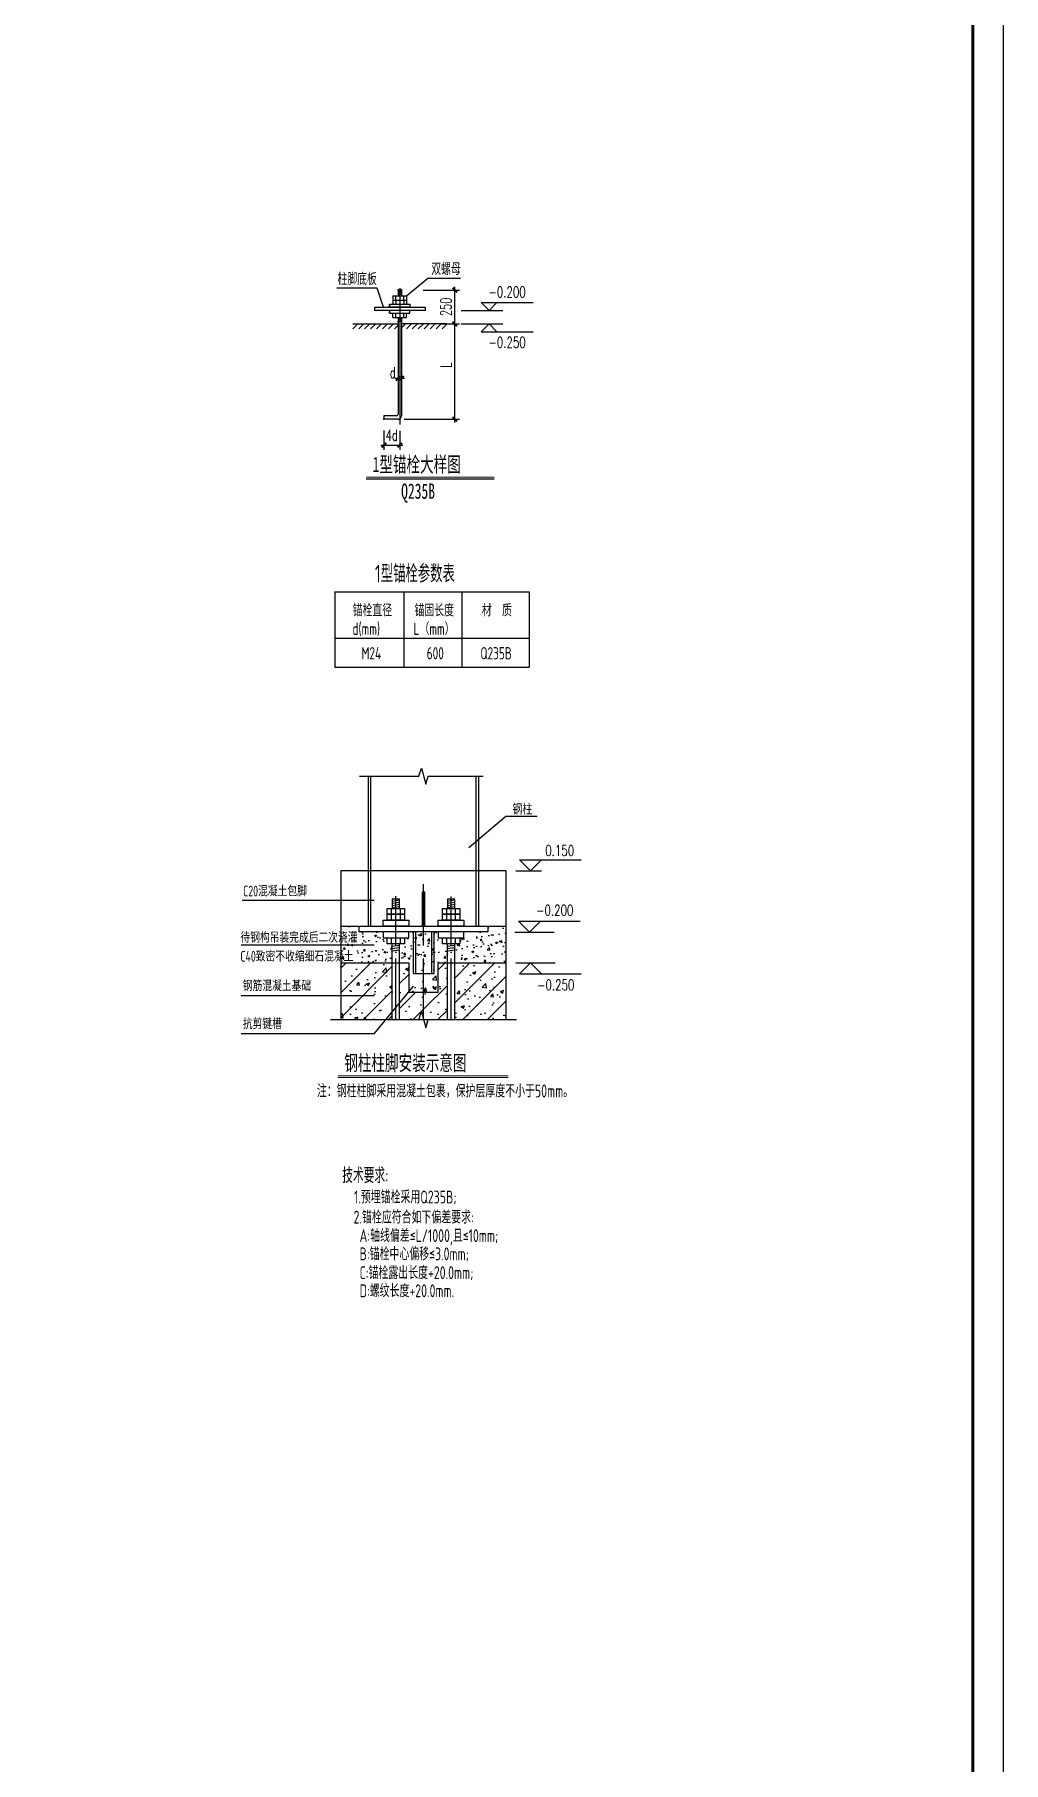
# Model space of a CAD drawing. Extents: x 753177 to 2169292, y -530934 to -273477.
# Drawn here: x 1165785 to 1213216, y -447679 to -363121 of the extents above; entities that cross this region are included whole.
import ezdxf
from ezdxf.enums import TextEntityAlignment as Align

# ---------------------------------------------------------------- set-up
doc = ezdxf.new("R2010")
doc.units = 0
doc.header["$LTSCALE"] = 1500
doc.header["$MEASUREMENT"] = 0
for name, pattern in [('ACAD_ISO02W100', [15, 12, -3]), ('ACAD_ISO04W100', [30.5, 24, -3, 0.5, -3]), ('DOTE', [2.42, 2, -0.2, 0.02, -0.2])]:
    doc.linetypes.add(name, pattern=pattern)
for name, color, linetype in [('00-tk', 151, 'Continuous'), ('BOUT', 7, 'Continuous'), ('DIM', 3, 'Continuous'), ('DOTE', 1, 'Continuous'), ('SYMB', 7, 'Continuous'), ('TDB_中实线', 7, 'Continuous'), ('TDB_中心线', 1, 'ACAD_ISO04W100'), ('TDB_文字', 7, 'Continuous'), ('TDB_细实线', 3, 'Continuous'), ('TDB_虚线', 2, 'ACAD_ISO02W100'), ('TEXT', 7, 'Continuous'), ('图框', 4, 'Continuous'), ('文字', 7, 'Continuous'), ('轴线__轴线号和轴圈', 1, 'Continuous')]:
    doc.layers.add(name, color=color, linetype=linetype)
doc.layers.add('TK', color=252, linetype='Continuous', lineweight=13)
doc.styles.add('HZDX', font='simplex.shx', dxfattribs={"width": 0.7, "bigfont": 'hzdx.shx'})
doc.styles.add('TDB-HZDX', font='simplex.shx', dxfattribs={"width": 0.65, "bigfont": 'hzdx.shx'})
doc.styles.add('TDB_尺寸文字', font='simplex.shx', dxfattribs={"width": 0.7, "bigfont": 'hzdx.shx'})
doc.styles.add('TDB_文字', font='gbxwxt.shx', dxfattribs={"width": 0.8, "bigfont": 'hzdx.shx'})
doc.styles.add('TSSD_Dimension', font='Tssdeng.shx', dxfattribs={"width": 0.7, "bigfont": 'hztxt.shx'})
doc.styles.add('TSSD_Norm', font='Tssdeng.shx', dxfattribs={"bigfont": 'hztxt.shx'})
doc.styles.add('图名', font='simhei.ttf', dxfattribs={"width": 0.7, "height": 600})

# ---------------------------------------------------------------- blocks, each defined once
blk = doc.blocks.new('A$C16496DF1')
at = {"layer": '00-tk', "linetype": 'Continuous'}
blk.add_line((178350, 126150), (0, 126150), dxfattribs=at)
at = {"layer": '00-tk', "const_width": 150}
blk.add_lwpolyline([(3750, 124650), (176850, 124650), (176850, 1500), (3750, 1500)], close=True, dxfattribs=at)
blk = doc.blocks.new('_ArchTick')
at = {"color": 0, "linetype": 'ByBlock', "const_width": 0.4}
blk.add_lwpolyline([(-0.5, -0.5), (0.5, 0.5)], dxfattribs=at)

msp = doc.modelspace()

# ---------------------------------------------------------------- hatches: boundary and pattern name
h = msp.add_hatch()
h.set_pattern_fill('AR-CONC', color=256, scale=270, style=0)
h.set_pattern_definition([(50, (1166378, -371080), (49190, -4304), [5143, -56578]), (355, (1166380, -371080), (-9516, 51585), [4115, -45263]), (100.45, (1170477, -371437), (39674, 47280), [4371, -48084]), (46.18, (1166380, -357360), (73190, -11350), [7715, -84868]), (96.64, (1172480, -358310), (64100, 66805), [6557, -72126]), (351.18, (1166380, -357360), (64100, 66805), [6172, -67894]), (21, (1173236, -360790), (40936, -27612), [5143, -56578]), (326, (1173236, -360790), (16687, 49730), [4115, -45263]), (71.45, (1176647, -363090), (57622, 22120), [4371, -48084]), (37.5, (1166378, -371078), (834, 22830), [0, -44714, 0, -45948.6, 0, -45434.2]), (7.5, (1166378, -371078), (18041, 27049), [0, -26197.6, 0, -43685.5, 0, -17316.4]), (327.5, (1151084, -371078), (36609.5, -1547), [0, -17145, 0, -53492.4, 0, -70980.3]), (317.5, (1144226, -371078), (39995, 6865), [0, -22288.5, 0, -35524.4, 0, -50406])])
h.paths.add_polyline_path([(1183297.3, -408549.7), (1180777.3, -408549.7), (1180777.3, -411328.2), (1183297.3, -411328.2)])
h.paths.add_polyline_path([(1184827.3, -408549.7), (1183657.3, -408549.7), (1183657.3, -411328.2), (1184593.3, -411328.2), (1184721.3, -410934.4), (1184827.3, -411328.2)])
h.paths.add_polyline_path([(1185997.3, -408549.7), (1184827.3, -408549.7), (1184827.3, -411328.2), (1185997.3, -411328.2)])
h.paths.add_polyline_path([(1188877.3, -408549.7), (1186357.3, -408549.7), (1186357.3, -411328.2), (1188877.3, -411328.2)])
at = {"layer": 'TDB_细实线', "linetype": 'Continuous'}
h = msp.add_hatch(dxfattribs=at)
h.set_pattern_fill('AR-CONC', color=3, scale=5.4, style=0)
h.set_pattern_definition([(50, (1166377.8, -371078.15), (983.797, -86.071), [102.87, -1131.57]), (355, (1166377.8, -371078.1), (-190.311, 1031.706), [82.296, -905.256]), (100.451, (1166459.8, -371085.3), (793.49, 945.63), [87.426, -961.686]), (46.1842, (1166377.8, -370803.8), (1463.827, -227.03), [154.305, -1697.355]), (96.6356, (1166499.8, -370822.7), (1281.983, 1336.1), [131.14, -1442.53]), (351.184, (1166377.8, -370803.8), (1281.985, 1336.096), [123.444, -1357.884]), (21, (1166514.95, -370872.4), (818.72, -552.234), [102.87, -1131.57]), (326, (1166514.9, -370872.4), (333.73, 994.615), [82.296, -905.256]), (71.4514, (1166583.2, -370918.4), (1152.45, 442.383), [87.426, -961.686]), (37.5, (1166377.8, -371078.15), (16.6785, 456.5972), [0, -894.283, 0, -918.972, 0, -908.685]), (7.5, (1166377.8, -371078.15), (360.826, 540.975), [0, -523.951, 0, -873.709, 0, -346.329]), (327.5, (1166071.92, -371078.15), (732.1892, -30.9352), [0, -342.9, 0, -1069.848, 0, -1419.606]), (317.5, (1165934.76, -371078.15), (799.898, 137.303), [0, -445.77, 0, -710.489, 0, -1008.126])])
h.paths.add_polyline_path([(1183297.3, -407613.9), (1183051.2, -407613.9), (1183051.2, -407325.7), (1182849.3, -407325.7), (1182849.6, -407037.7), (1181673.3, -407037.7), (1181673.3, -406746.3), (1180777.3, -406746.3), (1180777.3, -408549.7), (1183297.3, -408549.7)])
h.paths.add_polyline_path([(1184827.3, -407037.7), (1184107.6, -407037.7), (1184107.3, -407325.7), (1183902.8, -407325.7), (1183902.8, -407613.9), (1183657.3, -407613.9), (1183657.3, -408549.7), (1184827.3, -408549.7)])
h.paths.add_polyline_path([(1185997.3, -407613.9), (1185751.2, -407613.9), (1185751.2, -407325.7), (1185549.3, -407325.7), (1185549.6, -407037.7), (1184827.3, -407037.7), (1184827.3, -408549.7), (1185997.3, -408549.7)])
h.paths.add_polyline_path([(1188877.3, -406746.3), (1187977.3, -406746.3), (1187977.3, -407037.7), (1186807.6, -407037.7), (1186807.3, -407325.7), (1186602.8, -407325.7), (1186602.8, -407613.9), (1186357.3, -407613.9), (1186357.3, -408549.7), (1188877.3, -408549.7)])
h = msp.add_hatch(dxfattribs=at)
h.set_pattern_fill('AR-CONC', color=3, scale=9, style=0)
h.set_pattern_definition([(50, (1166377.8, -371078.1), (1639.662, -143.45), [171.45, -1885.95]), (355, (1166377.8, -371078.1), (-317.185, 1719.51), [137.16, -1508.76]), (100.451, (1166514.4, -371090.1), (1322.48, 1576.05), [145.71, -1602.81]), (46.184, (1166377.8, -370621), (2439.71, -378.38), [257.17, -2828.92]), (96.6356, (1166581, -370652.5), (2136.64, 2226.83), [218.56, -2404.21]), (351.184, (1166377.8, -370621), (2136.64, 2226.83), [205.74, -2263.14]), (21, (1166606.4, -370735.2), (1364.534, -920.39), [171.45, -1885.95]), (326, (1166606.4, -370735.2), (556.22, 1657.69), [137.16, -1508.76]), (71.4514, (1166720.1, -370812), (1920.75, 737.306), [145.71, -1602.81]), (37.5, (1166377.8, -371078.15), (27.7974, 760.995), [0, -1490.472, 0, -1531.62, 0, -1514.475]), (7.5, (1166377.8, -371078.15), (601.377, 901.625), [0, -873.252, 0, -1456.182, 0, -577.215]), (327.5, (1165868, -371078.15), (1220.315, -51.559), [0, -571.5, 0, -1783.08, 0, -2366.01]), (317.5, (1165639.4, -371078.1), (1333.163, 228.838), [0, -742.95, 0, -1184.148, 0, -1680.21])])
h.paths.add_polyline_path([(1183297.3, -408549.7), (1180777.3, -408549.7), (1180777.3, -411328.2), (1183297.3, -411328.2)])
h.paths.add_polyline_path([(1184827.3, -408549.7), (1183657.3, -408549.7), (1183657.3, -411328.2), (1184593.3, -411328.2), (1184721.3, -410934.4), (1184827.3, -411328.2)])
h.paths.add_polyline_path([(1185997.3, -408549.7), (1184827.3, -408549.7), (1184827.3, -411328.2), (1185997.3, -411328.2)])
h.paths.add_polyline_path([(1188877.3, -408549.7), (1186357.3, -408549.7), (1186357.3, -411328.2), (1188877.3, -411328.2)])

# ---------------------------------------------------------------- linework, layer by layer
for p, q in [((1183330.7, -375903.7), (1183997.4, -375903.7)), ((1183330.7, -375903.7), (1183330.7, -376112)), ((1183330.7, -376112), (1183997.4, -376112)), ((1183330.7, -376112), (1183330.7, -376320.3)), ((1183466.5, -376112), (1183466.5, -375903.7)), ((1183466.5, -376112), (1183466.5, -376320.3)), ((1183580.7, -375612), (1183747.4, -375612)), ((1183580.7, -375612), (1183580.7, -375903.7)), ((1183580.7, -375672.1), (1183747.4, -375646.8)), ((1183580.7, -375725.7), (1183747.4, -375700.5)), ((1183580.7, -375788.8), (1183747.4, -375763.6)), ((1183580.7, -375855.1), (1183747.4, -375829.9)), ((1183747.4, -375612), (1183747.4, -375903.7)), ((1183861.6, -376112), (1183861.6, -375903.7)), ((1183861.6, -376112), (1183861.6, -376320.3)), ((1183997.4, -375903.7), (1183997.4, -376112)), ((1183997.4, -376112), (1183997.4, -376320.3)), ((1187653.3, -376241.1), (1190198, -376241.1)), ((1188036.3, -376624.1), (1187653.3, -376241.1)), ((1188036.3, -376624.1), (1188419.4, -376241.1)), ((1183164.1, -376320.3), (1184164.1, -376320.3)), ((1183164.1, -376320.3), (1183164.1, -376403.7)), ((1183164.1, -376757.8), (1183164.1, -376674.5)), ((1183164.1, -376757.8), (1184164.1, -376757.8)), ((1183330.7, -376966.2), (1183330.7, -376757.8)), ((1183330.7, -376966.2), (1183997.4, -376966.2)), ((1183466.5, -376966.2), (1183466.5, -376757.8)), ((1183580.7, -376966.2), (1183580.7, -381697.9)), ((1183580.7, -377040.6), (1183747.4, -377015.4)), ((1183580.7, -377100.6), (1183747.4, -377075.3)), ((1183747.4, -376966.2), (1183747.4, -381781.3)), ((1183861.6, -376966.2), (1183861.6, -376757.8)), ((1183997.4, -376966.2), (1183997.4, -376757.8)), ((1186668.9, -376624.1), (1187368.4, -376624.1)), ((1186668.9, -376624.1), (1187368.4, -376624.1)), ((1187368.4, -376624.1), (1188704.3, -376624.1)), ((1181361.2, -377527), (1181609, -377279.4)), ((1181362.1, -377279.4), (1183580.7, -377279.4)), ((1181652.8, -377527), (1181900.6, -377279.4)), ((1181944.5, -377527), (1182192.3, -377279.4)), ((1182236.2, -377527), (1182484, -377279.4)), ((1182527.8, -377527), (1182775.6, -377279.4)), ((1182819.5, -377527), (1183067.3, -377279.4)), ((1183111.2, -377527), (1183359, -377279.4)), ((1183402.8, -377527), (1183580.7, -377349.2)), ((1183580.7, -377160.6), (1183747.4, -377135.3)), ((1185966.1, -377279.4), (1183747.4, -377279.4)), ((1183747.4, -377474.1), (1183942.3, -377279.4)), ((1183986.2, -377527), (1184234, -377279.4)), ((1184277.8, -377527), (1184525.6, -377279.4)), ((1184569.5, -377527), (1184817.3, -377279.4)), ((1184861.2, -377527), (1185109, -377279.4)), ((1185152.8, -377527), (1185400.6, -377279.4)), ((1185444.5, -377527), (1185692.3, -377279.4)), ((1185736.2, -377527), (1185984, -377279.4)), ((1186668.9, -377279.4), (1187368.4, -377279.4)), ((1186668.9, -377279.4), (1187368.4, -377279.4)), ((1187368.4, -377279.4), (1188704.3, -377279.4)), ((1188036.3, -377279.4), (1187653.3, -377662.4)), ((1187653.3, -377662.4), (1190198, -377662.4)), ((1188036.3, -377279.4), (1188419.4, -377662.4)), ((1182887.9, -381781.3), (1182887.9, -381947.9)), ((1183497.4, -381781.3), (1182887.9, -381781.3)), ((1183580.7, -381947.9), (1182887.9, -381947.9))]:
    msp.add_line(p, q)
for points in [[(1182439.1, -376456.4), (1184914.7, -376456.4), (1184914.7, -376624.1), (1182439.1, -376624.1)], [(1183164.1, -376320.3), (1184163, -376320.3), (1184163, -376456.4), (1183164.1, -376456.4)], [(1183164.1, -376757.8), (1184163, -376757.8), (1184163, -376624.1), (1183164.1, -376624.1)], [(1183297.3, -405885.3), (1183657.3, -405885.3), (1183657.3, -405432.6), (1183297.3, -405432.6)], [(1184764.3, -406746.3), (1184890.3, -406746.3), (1184890.3, -405096.8), (1184764.3, -405096.8)], [(1185997.3, -405885.3), (1186357.3, -405885.3), (1186357.3, -405432.6), (1185997.3, -405432.6)], [(1183051.2, -405885.3), (1183902.8, -405885.3), (1183902.8, -406173.5), (1183051.2, -406173.5)], [(1183051.2, -406173.5), (1183902.8, -406173.5), (1183902.8, -406461.7), (1183051.2, -406461.7)], [(1185751.2, -405885.3), (1186602.8, -405885.3), (1186602.8, -406173.5), (1185751.2, -406173.5)], [(1185751.2, -406173.5), (1186602.8, -406173.5), (1186602.8, -406461.7), (1185751.2, -406461.7)], [(1183051.2, -407325.7), (1183902.8, -407325.7), (1183902.8, -407613.9), (1183051.2, -407613.9)], [(1185751.2, -407325.7), (1186602.8, -407325.7), (1186602.8, -407613.9), (1185751.2, -407613.9)]]:
    msp.add_lwpolyline(points, close=True)
for centre, radius in [((1183497.4, -381697.9), 83.3), ((1183580.7, -381781.3), 166.7)]:
    msp.add_arc(centre, radius, 270, 0)
for p in [(1183580.7, -375612), (1183664.1, -375612), (1183747.4, -375612), (1183580.7, -377160.6), (1182887.9, -381947.9), (1183580.7, -381947.9)]:
    msp.add_point(p)
at = {"layer": 'BOUT'}
for p, q in [((1184593.3, -399415.8), (1184721.3, -399022)), ((1184721.3, -399022), (1184933.4, -399809.5)), ((1181696.1, -399415.8), (1184593.3, -399415.8)), ((1184933.4, -399809.5), (1185061.3, -399415.8)), ((1185061.3, -399415.8), (1187745.8, -399415.8)), ((1184593.3, -411328.2), (1184721.3, -410934.4)), ((1184721.3, -410934.4), (1184933.4, -411721.9)), ((1180273.3, -411328.2), (1184593.3, -411328.2)), ((1184933.4, -411721.9), (1185061.3, -411328.2)), ((1185061.3, -411328.2), (1189381.3, -411328.2))]:
    msp.add_line(p, q, dxfattribs=at)
at = {"layer": 'DOTE', "color": 251, "linetype": 'DOTE'}
for p, q in [((1184827.3, -411328.2), (1184827.3, -404575.1)), ((1183477.3, -411328.2), (1183477.3, -405288.5)), ((1186177.3, -411328.2), (1186177.3, -405300.9))]:
    msp.add_line(p, q, dxfattribs=at)
at = {"layer": 'SYMB', "color": 7}
for p, q in [((1188292.8, -384873.6), (1182021.3, -384873.6)), ((1188978, -414159.9, 0), (1180635.2, -414159.9, 0))]:
    msp.add_line(p, q, dxfattribs=at)
at = {"layer": 'SYMB', "color": 7, "const_width": 45.8}
for points in [[(1188292.8, -384783.6), (1182021.3, -384783.6)], [(1188978, -414069.9), (1180635.2, -414069.9)]]:
    msp.add_lwpolyline(points, dxfattribs=at)
at = {"layer": 'TDB_中实线'}
for p, q in [((1182127.3, -406749.7), (1182127.3, -399415.8)), ((1182253.3, -406749.7), (1182253.3, -399415.8)), ((1187401.3, -406746.3), (1187401.3, -399412.4)), ((1187527.3, -406746.3), (1187527.3, -399412.4)), ((1183297.3, -405527.7), (1183657.3, -405473.2)), ((1183297.3, -405627.4), (1183657.3, -405572.9)), ((1183297.3, -405735.9), (1183657.3, -405681.4)), ((1183297.3, -405847.1), (1183657.3, -405792.5)), ((1185997.3, -405527.7), (1186357.3, -405473.2)), ((1185997.3, -405627.4), (1186357.3, -405572.9)), ((1185997.3, -405735.9), (1186357.3, -405681.4)), ((1185997.3, -405847.1), (1186357.3, -405792.5)), ((1182849.6, -406461.7), (1184108.9, -406461.7)), ((1183264.3, -406173.5), (1183264.3, -405885.3)), ((1183264.3, -406461.7), (1183264.3, -406173.5)), ((1183691.5, -406173.5), (1183691.5, -405885.3)), ((1183691.5, -406461.7), (1183691.5, -406173.5)), ((1185549.6, -406461.7), (1186808.9, -406461.7)), ((1185964.3, -406173.5), (1185964.3, -405885.3)), ((1185964.3, -406461.7), (1185964.3, -406173.5)), ((1186391.5, -406173.5), (1186391.5, -405885.3)), ((1186391.5, -406461.7), (1186391.5, -406173.5)), ((1182849.3, -407325.7), (1184108.6, -407325.7)), ((1183264.3, -407613.9), (1183264.3, -407325.7)), ((1183691.5, -407613.9), (1183691.5, -407325.7)), ((1185549.3, -407325.7), (1186808.6, -407325.7)), ((1185964.3, -407613.9), (1185964.3, -407325.7)), ((1186391.5, -407613.9), (1186391.5, -407325.7)), ((1183297.3, -411328.2), (1183297.3, -407613.9)), ((1183297.3, -407736.3), (1183657.3, -407681.8)), ((1183297.3, -407852.4), (1183657.3, -407797.8)), ((1183297.3, -407958.6), (1183657.3, -407904.1)), ((1183657.3, -411328.2), (1183657.3, -407613.9)), ((1185997.3, -411328.2), (1185997.3, -407613.9)), ((1185997.3, -407736.3), (1186357.3, -407681.8)), ((1185997.3, -407852.4), (1186357.3, -407797.8)), ((1185997.3, -407958.6), (1186357.3, -407904.1)), ((1186357.3, -411328.2), (1186357.3, -407613.9))]:
    msp.add_line(p, q, dxfattribs=at)
for points in [[(1182849.3, -406461.7), (1184107.3, -406461.7), (1184107.6, -406746.3), (1182849.6, -406746.3)], [(1185549.3, -406461.7), (1186807.3, -406461.7), (1186807.6, -406746.3), (1185549.6, -406746.3)], [(1181673.3, -406746.3), (1187977.3, -406746.3), (1187977.3, -407037.7), (1181673.3, -407037.7)], [(1182849.3, -407325.7), (1184107.3, -407325.7), (1184107.6, -407037.7), (1182849.6, -407037.7)], [(1185549.3, -407325.7), (1186807.3, -407325.7), (1186807.6, -407037.7), (1185549.6, -407037.7)]]:
    msp.add_lwpolyline(points, close=True, dxfattribs=at)
at = {"layer": 'TDB_中心线', "ltscale": 20}
msp.add_line((1183664.1, -375537.3), (1183664.1, -382211.5), dxfattribs=at)
at = {"layer": 'TDB_文字', "color": 3, "linetype": 'Continuous'}
for p, q in [((1180777.3, -406746.3), (1188877.3, -406746.3)), ((1180777.3, -408549.7), (1184107.3, -408549.7)), ((1184107.3, -408549.7), (1184107.3, -409989.7)), ((1185547.3, -408549.7), (1188877.3, -408549.7)), ((1185547.3, -409989.7), (1185547.3, -408549.7)), ((1184107.3, -409989.7), (1185547.3, -409989.7))]:
    msp.add_line(p, q, dxfattribs=at)
at = {"layer": 'TDB_细实线'}
for p, q in [((1183997.4, -375903.7), (1185044.9, -375039.5)), ((1185044.9, -375039.5), (1186628.9, -375039.5)), ((1182561.6, -375526.9), (1180577.7, -375526.9)), ((1182875.5, -376511.9), (1182561.6, -375526.9)), ((1187041.5, -402909.4, 0), (1188852.3, -401369.1, 0)), ((1188852.3, -401369.1, 0), (1190384, -401369.1, 0))]:
    msp.add_line(p, q, dxfattribs=at)
at = {"layer": 'TDB_细实线', "color": 1}
for p, q in [((1184813.3, -375623.5), (1186581.4, -375623.5)), ((1186356.4, -377429.4), (1186356.4, -375473.5)), ((1185700.6, -377279.4), (1186581.4, -377279.4)), ((1186075.6, -377279.4), (1186581.4, -377279.4)), ((1186356.4, -382097.9), (1186356.4, -377129.4)), ((1183580.7, -379229.9), (1183580.7, -380169.5)), ((1183747.4, -379243.5), (1183747.4, -380169.5)), ((1183430.7, -379944.5), (1183897.4, -379944.5)), ((1183880.7, -381947.9), (1186581.4, -381947.9)), ((1182887.9, -382497.9), (1182887.9, -383437.5)), ((1183664.1, -382511.5), (1183664.1, -383437.5)), ((1182737.9, -383212.5), (1183814.1, -383212.5))]:
    msp.add_line(p, q, dxfattribs=at)
at = {"layer": 'TDB_细实线', "color": 3, "linetype": 'Continuous'}
for p, q in [((1189345.4, -404046.8), (1190603.9, -404046.8)), ((1190059.3, -404046.8), (1189519.3, -403506.8)), ((1189519.3, -403506.8), (1190599.3, -403506.8)), ((1190059.3, -403506.8), (1192538.1, -403506.8)), ((1190599.3, -403506.8), (1190059.3, -404046.8)), ((1182404, -405502.1), (1175947.1, -405502.1)), ((1190011.6, -407054.2), (1189471.6, -406514.2)), ((1189471.6, -406514.2), (1190551.6, -406514.2)), ((1190011.6, -406514.2), (1192490.5, -406514.2)), ((1190551.6, -406514.2), (1190011.6, -407054.2)), ((1189297.8, -407054.2), (1191221.9, -407054.2)), ((1182404, -407685.4), (1175895.2, -407685.4)), ((1180777.3, -408809), (1181036.6, -408549.7)), ((1180777.3, -410021.3), (1182248.9, -408549.7)), ((1180777.3, -411233.7), (1183297.3, -408713.7)), ((1183657.3, -409566), (1184107.3, -409116)), ((1185547.3, -408888.3), (1185885.9, -408549.7)), ((1186357.3, -409290.7), (1187098.3, -408549.7)), ((1186357.3, -410503), (1188310.6, -408549.7)), ((1186744.5, -411328.2), (1188877.3, -409195.3)), ((1189345.4, -408549.7), (1191269.5, -408549.7)), ((1190059.3, -408549.7), (1189519.3, -409089.7)), ((1189519.3, -409089.7), (1190599.3, -409089.7)), ((1190599.3, -409089.7), (1190059.3, -408549.7)), ((1190059.3, -409089.7), (1192538.1, -409089.7)), ((1181895.1, -411328.2), (1183297.3, -409926)), ((1182404, -412020.3), (1184329.6, -409682.9, 0)), ((1183657.3, -410778.3), (1184445.9, -409989.7)), ((1184827.3, -410820.7), (1185997.3, -409650.7)), ((1182404, -410158.8), (1175895.2, -410158.8)), ((1184319.8, -411328.2), (1184827.3, -410820.7)), ((1185532.1, -411328.2), (1185997.3, -410863)), ((1187956.8, -411328.2), (1188877.3, -410407.7)), ((1183107.5, -411328.2), (1183297.3, -411138.3)), ((1182404, -412020.3), (1175895.2, -412020.3))]:
    msp.add_line(p, q, dxfattribs=at)
at = {"layer": 'TDB_虚线', "ltscale": 20}
msp.add_lwpolyline([(1180777.3, -411328.2), (1188877.3, -411328.2), (1188877.3, -404046.8), (1180777.3, -404046.8)], close=True, dxfattribs=at)
at = {"layer": '图框', "linetype": 'ByBlock'}
for q in [(1189996.7, -390395.1), (1180477.2, -394087.3)]:
    msp.add_line((1180477.2, -390395.1), q, dxfattribs=at)
at = {"layer": '图框'}
msp.add_line((1180477.2, -394087.3), (1189996.7, -394087.3), dxfattribs=at)
msp.add_line((1180477.2, -394087.3), (1189996.7, -394087.3), dxfattribs=at)
msp.add_line((1180477.2, -394087.3), (1189996.7, -394087.3), dxfattribs=at)
msp.add_line((1180477.2, -394087.3), (1189996.7, -394087.3), dxfattribs=at)
at = {"layer": '文字'}
for p, q in [((1183862.1, -390395.1), (1183862.1, -394087.3)), ((1186697.3, -390395.1), (1186697.3, -394087.3)), ((1189996.7, -390395.1), (1189996.7, -394087.3)), ((1180477.2, -392667.3), (1189996.7, -392667.3))]:
    msp.add_line(p, q, dxfattribs=at)
at = {"layer": '轴线__轴线号和轴圈'}
for p, q in [((1184323.3, -407037.7), (1184323.3, -409067.9)), ((1184431.3, -407037.7), (1184431.3, -409067.9)), ((1185223.3, -407037.7), (1185223.3, -409067.9)), ((1185331.3, -407037.7), (1185331.3, -409067.9)), ((1184323.3, -409067.9), (1185331.3, -409067.9))]:
    msp.add_line(p, q, dxfattribs=at)

# ---------------------------------------------------------------- block references
at = {"layer": 'TDB_细实线', "color": 1, "xscale": 225, "yscale": 225, "zscale": 225}
for p, rotation in [((1186356.4, -375623.5), 90), ((1186356.4, -377279.4), 90), ((1186356.4, -377279.4), 270), ((1183580.7, -379944.5), 180), ((1186356.4, -381947.9), 270), ((1182887.9, -383212.5), 180)]:
    msp.add_blockref('_ArchTick', p, dxfattribs=dict(at, rotation=rotation))
for p in [(1183747.4, -379944.5), (1183664.1, -383212.5)]:
    msp.add_blockref('_ArchTick', p, dxfattribs=at)
at = {"layer": 'TK', "color": 2, "linetype": 'ByBlock', "rotation": 270}
msp.add_blockref('A$C16496DF1', (1087066, -351876.7), dxfattribs=at)

# ---------------------------------------------------------------- texts
at = {"color": 7, "style": 'HZDX', "width": 0.7}
for s, p in [('-0.200', (1188917.4, -375719.9)), ('-0.250', (1188917.4, -378183.6))]:
    msp.add_text(s, height=525, dxfattribs=at).set_placement(p, align=Align.MIDDLE_CENTER)
at = {"color": 7, "style": 'TDB_尺寸文字', "width": 0.7}
for s, p in [('0.150', (1191493.2, -403055.3)), ('-0.200', (1191251, -405974.2)), ('-0.250', (1191298.7, -409629.7))]:
    msp.add_text(s, height=525, dxfattribs=at).set_placement(p, align=Align.MIDDLE)
at = {"layer": 'DIM', "color": 7, "lineweight": 18, "style": 'TSSD_Norm', "width": 0.7}
for s, height, p in [('注：钢柱柱脚采用混凝土包裹，保护层厚度不小于50mm。', 630, (1179607.9, -415133.3, 0)), ('技术要求:', 750, (1180846.5, -419328.2)), ('1.预埋锚栓采用Q235B;', 630, (1181424.7, -420324.9)), ('2.锚栓应符合如下偏差要求:', 630, (1181402.7, -421309.4)), ('A:轴线偏差≤L/1000,且≤10mm;', 630, (1181696.6, -422212.6)), ('B:锚栓中心偏移≤3.0mm;', 630, (1181696.6, -423105.5)), ('C:锚栓露出长度+20.0mm;', 630, (1181696.6, -424026.9)), ('D:螺纹长度+20.0mm.', 630, (1181696.6, -424911))]:
    msp.add_text(s, height=height, dxfattribs=at).set_placement(p)
at = {"layer": 'TDB_文字', "color": 7}
for s, height, style, width, p in [('双螺母', 600, 'TDB_文字', 0.8, (1185207.7, -374893.1)), ('柱脚底板', 600, 'TDB_文字', 0.8, (1180618.5, -375380.5)), ('钢柱', 525, 'TDB_文字', 0.8, (1189183.2, -401292.7, 0)), ('C20混凝土包脚', 525, 'TSSD_Dimension', 0.7, (1175997.2, -405296.2)), ('待钢构吊装完成后二次浇灌', 525, 'TSSD_Dimension', 0.7, (1175860.9, -407565.3)), ('C40致密不收缩细石混凝土', 525, 'TSSD_Dimension', 0.7, (1175860.9, -408491.6)), ('钢筋混凝土基础', 525, 'TSSD_Dimension', 0.7, (1175979.9, -409930.6)), ('抗剪键槽', 525, 'TSSD_Dimension', 0.7, (1175979.9, -411792.1))]:
    msp.add_text(s, height=height, dxfattribs=dict(at, style=style, width=width)).set_placement(p)
at = {"layer": 'TDB_细实线', "color": 3, "char_height": 540, "attachment_point": 5, "rotation": 90, "style": 'TDB-HZDX'}
for s, insert in [('250', (1185923.5, -376451.4)), ('L', (1185923.5, -379294.5))]:
    msp.add_mtext(s, dxfattribs=dict(at, insert=insert))
at = {"layer": 'TDB_细实线', "color": 3, "char_height": 540, "attachment_point": 5, "style": 'TDB-HZDX'}
for s, insert in [('d', (1183317.5, -379667)), ('4d', (1183267.1, -382727.9))]:
    msp.add_mtext(s, dxfattribs=dict(at, insert=insert))
at = {"layer": 'TEXT', "style": '图名', "width": 0.65}
for s, p in [('1型锚栓大样图', (1182331, -384531.1)), ('Q235B', (1183731.1, -385839.4)), ('钢柱柱脚安装示意图', (1180944.9, -413817.3, 0))]:
    msp.add_text(s, height=750, dxfattribs=at).set_placement(p)
at = {"layer": '文字', "color": 7, "style": 'TSSD_Norm', "width": 0.7}
for s, height, p in [('1型锚栓参数表', 864, (1182444.4, -389935.5)), ('锚栓直径', 600, (1181358, -391597.2)), ('锚固长度', 600, (1184385.6, -391597.2)), ('材  质', 600, (1187677.9, -391597.2)), ('d(mm)', 600, (1181347.9, -392502.6)), ('L（mm）', 600, (1184338.6, -392502.6)), ('M24', 600, (1181788.5, -393697.2)), ('600', 600, (1184982, -393697.2)), ('Q235B', 600, (1187611.1, -393697.2))]:
    msp.add_text(s, height=height, dxfattribs=at).set_placement(p)

doc.saveas('drawing.dxf')
